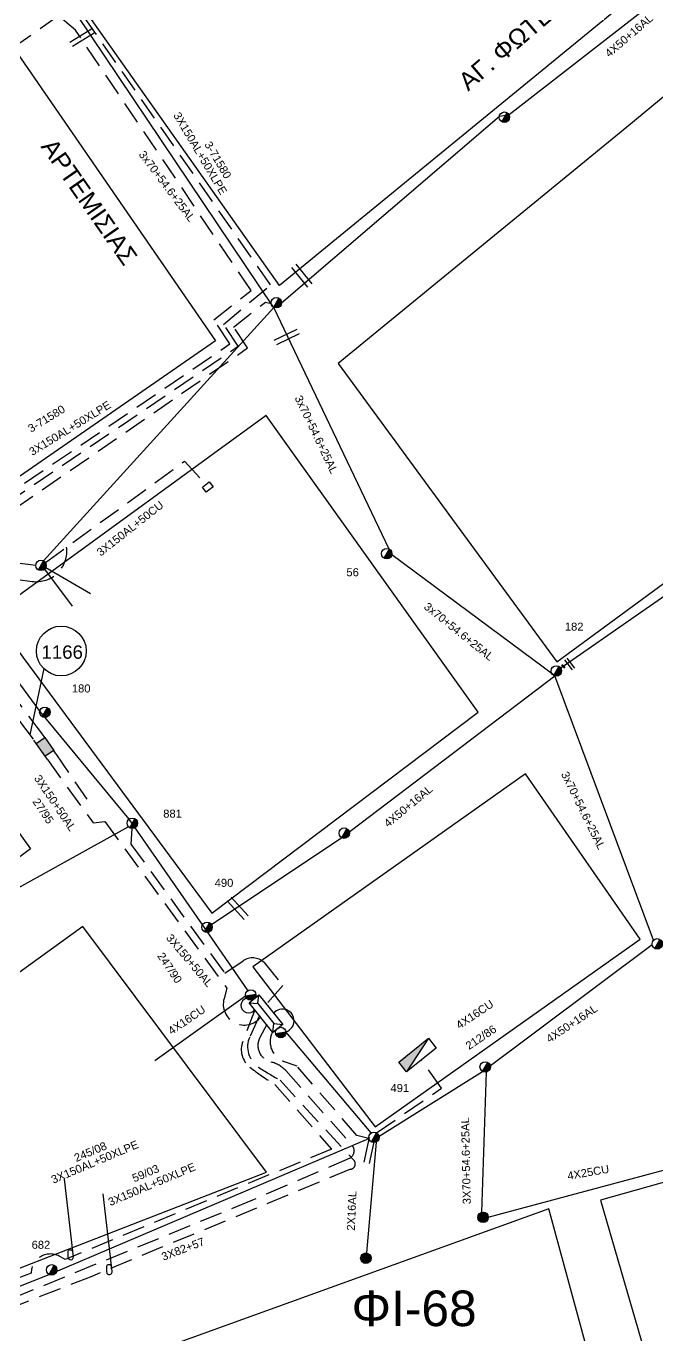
# Model space of a CAD drawing. Header units: millimetres. Extents: x 1080 to 2112, y 851 to 1323.
# Drawn here: x 1802 to 1873, y 960.7 to 1107.9 of the extents above; entities that cross this region are included whole.
import ezdxf
from ezdxf.enums import TextEntityAlignment as Align

# ---------------------------------------------------------------- set-up
doc = ezdxf.new("R2010")
doc.units = ezdxf.units.MM
doc.linetypes.add('DASHED', pattern=[19.05, 12.7, -6.35])
for name, color, linetype in [('Link Box 4 Διευθύνσεων', 7, 'Continuous'), ('Άγνωστα', 7, 'DASHED'), ('Γυμνά εναέρια ΧΤ (1Φ)   2x16AL', 7, 'Continuous'), ('Γυμνά εναέρια ΧΤ (3Φ)   4x16CU', 7, 'Continuous'), ('Γυμνά εναέρια ΧΤ (3Φ)   4x50AL', 7, 'Continuous'), ('Γυμνά εναέρια ΧΤ και ΦΟΠ (3Φ)   4x50+16AL', 7, 'Continuous'), ('Επιγραφές - Σχήματα', 7, 'Continuous'), ('Επιτοίχιο Κουτί', 7, 'Continuous'), ('Καλώδια ΧΤ   3x150+50AL', 7, 'DASHED'), ('Καλώδια ΧΤ   3x150+50ALXLPE', 7, 'DASHED'), ('Καλώδια ΧΤ   3x150AL+50CU', 7, 'DASHED'), ('Καλώδια ΧΤ   3x150AL+50XLPE', 7, 'DASHED'), ('Καλώδια ΧΤ   4x25CU', 7, 'DASHED'), ('Καλώδια ΧΤ  3x82+57', 7, 'Continuous'), ('Μηχανική τομή', 7, 'Continuous'), ('Στύλος Ξύλινος', 7, 'Continuous'), ('Στύλος Ξύλινος @ 1', 7, 'Continuous'), ('Στύλος ΦΜ', 7, 'Continuous'), ('Στύλος ΦΜ @ 1', 7, 'Continuous'), ('Συνεστραμμένα ΧΤ   3x70+54.6+25AL', 7, 'SYN_LINE'), ('Τομή', 7, 'Continuous'), ('Υποσταθμοί', 7, 'Continuous'), ('Υποσταθμός εναέριος 2 στύλων', 7, 'Continuous'), ('Υποσταθμός πόλεως', 7, 'Continuous'), ('Υπόβαθρο ΔΕΗ', 7, 'Continuous')]:
    doc.layers.add(name, color=color, linetype=linetype)
doc.styles.add('ar', font='arial.ttf')
doc.styles.get("Standard").update_dxf_attribs({"font": 'arial.ttf'})
doc.linetypes.add('SYN_LINE', pattern='A,0.5,-0.0001,["/\\/\\/\\/",Standard,S=0.1,R=0,X=0,Y=-0.05],-0.25', length=0.7501)

# ---------------------------------------------------------------- blocks, each defined once
blk = doc.blocks.new('ΥΠΑΡΧΩΝ ΤΣΙΜΕΝΤΕΝΙΟΣ ΣΤΥΛΟΣ')
at = {"layer": 'Στύλος ΦΜ'}
blk.add_hatch(color=7, dxfattribs=at).paths.add_polyline_path([(-1.29, -2.28, 0.574793), (2.62, 0, 0.268822), (1.3, 2.27)])
at = {"layer": 'Στύλος ΦΜ', "color": 7}
blk.add_line((-1.29, -2.28), (1.3, 2.27), dxfattribs=at)
blk.add_circle((0, 0), 2.62, dxfattribs=at)
at = {"layer": 'Στύλος ΦΜ', "flags": 4}
for tag, p in [('ΤΥΠΟΣ', (-4.91, 3.03)), ('ΑΡΙΘΜΟΣ', (-4.68, 8.05))]:
    blk.add_attdef(tag, p, '', height=4, dxfattribs=at)
blk = doc.blocks.new('ΥΠΑΡΧΩΝ ΞΥΛΙΝΟΣ ΣΤΥΛΟΣ')
at = {"layer": 'Στύλος Ξύλινος'}
h = blk.add_hatch(color=7, dxfattribs=at)
h.paths.add_polyline_path([(-2.62, 0, 0.270008), (-1.29, -2.28), (1.3, 2.27, 0.576266)])
h.paths.add_polyline_path([(-1.29, -2.28, 0.574793), (2.62, 0, 0.268822), (1.3, 2.27)])
at = {"layer": 'Στύλος Ξύλινος', "color": 7}
blk.add_line((-1.29, -2.28), (1.3, 2.27), dxfattribs=at)
blk.add_circle((0, 0), 2.62, dxfattribs=at)
at = {"layer": 'Στύλος Ξύλινος', "flags": 4}
for tag, p in [('ΑΡΙΘΜΟΣ', (-4.91, 8.6)), ('ΤΥΠΟΣ', (-4.85, 3.39))]:
    blk.add_attdef(tag, p, '', height=4, dxfattribs=at)
blk = doc.blocks.new('LINK BOX 4 ΑΝΑΧΩΡΗΣΕΩΝ')
at = {"layer": 'Link Box 4 Διευθύνσεων', "ltscale": 40}
blk.add_hatch(color=256, dxfattribs=at).paths.add_polyline_path([(-3.54, 0), (-3.54, -4.67), (3.54, -4.67), (3.54, 0)])
for p, q in [((-3.54, 0), (-5.33, 0)), ((5.33, 0), (3.54, 0)), ((-3.54, -4.67), (-5.33, -4.67)), ((5.33, -4.67), (3.54, -4.67))]:
    blk.add_line(p, q, dxfattribs=at)
blk.add_lwpolyline([(-3.54, -4.67), (-3.54, 0), (3.54, 0), (3.54, -4.67)], close=True, dxfattribs=at)
blk = doc.blocks.new('ΥΠΟΣΤΑΘΜΟΣ ΕΝΑΕΡΙΟΣ ΕΠΙ 2 ΣΤΥΛΩΝ')
at = {"layer": 'Υποσταθμός εναέριος 2 στύλων', "linetype": 'Continuous'}
for points in [[(-11.97, -2.11, 0.574793), (-8.45, -0.07, 0.268822), (-9.64, 1.98)], [(9.68, -2.15, 0.574793), (13.19, -0.1, 0.268822), (12.01, 1.95)]]:
    blk.add_hatch(color=256, dxfattribs=at).paths.add_polyline_path(points)
for p, q in [((-11.97, -2.11), (-9.64, 1.98)), ((9.68, -2.15), (12.01, 1.95))]:
    blk.add_line(p, q, dxfattribs=at)
for centre in [(-10.81, -0.07), (10.84, -0.1)]:
    blk.add_circle(centre, 2.36, dxfattribs=at)
at = {"layer": 'Υποσταθμός πόλεως', "linetype": 'Continuous', "ltscale": 40}
blk.add_lwpolyline([(-8.57, 2.82), (8.57, 2.82), (8.57, -2.82), (-8.57, -2.82)], close=True, dxfattribs=at)
for points in [[(-5.75, 0), (-8.57, 2.82)], [(-8.57, -2.82), (-5.75, 0)], [(-5.75, 0), (5.75, 0)], [(5.75, 0), (8.57, 2.82)], [(8.57, -2.82), (5.75, 0)]]:
    blk.add_lwpolyline(points, dxfattribs=at)
at = {"layer": 'Υποσταθμός εναέριος 2 στύλων', "ltscale": 40, "flags": 1}
for tag, p in [('ΜΕΤΑΣΧΗΜΑΤΙΣΜΟΣ', (14.09, 2.51)), ('ΙΣΧΥΣ', (14.07, -0.28)), ('ΑΡΙΘΜΟΣ', (14.19, -3))]:
    blk.add_attdef(tag, p, '', height=1.8, dxfattribs=at)
blk = doc.blocks.new('ΤΟΜΗ')
at = {"layer": 'Τομή', "ltscale": 40}
for p, q in [((-5.68, 0), (5.68, 0)), ((5.68, -2.33), (-5.68, -2.33))]:
    blk.add_line(p, q, dxfattribs=at)
blk = doc.blocks.new('ΕΠΙΤΟΙΧΙΟ ΚΟΥΤΙ')
at = {"layer": 'Επιτοίχιο Κουτί', "ltscale": 40}
blk.add_lwpolyline([(-2.06, 1.35), (1.86, 1.35), (1.86, -1.39), (-2.06, -1.39)], close=True, dxfattribs=at)
blk = doc.blocks.new('υποσταθμος σε κλειστο χωρο')
at = {"layer": 'Υποσταθμοί', "ltscale": 40}
blk.add_hatch(color=256, dxfattribs=at).paths.add_polyline_path([(-9.52, -3.13), (9.52, -3.13), (9.52, 3.13)])
blk.add_lwpolyline([(-9.52, -3.13), (-9.52, 3.13), (9.52, 3.13), (9.52, -3.13)], close=True, dxfattribs=at)
blk.add_lwpolyline([(-9.52, -3.13), (9.52, 3.13)], dxfattribs=at)
blk = doc.blocks.new('ΥΠΑΡΧΩΝ ΥΠΟΣΤΑΘΜΟΣ ΣΕ ΚΛΕΙΣΤΟ ΧΩΡΟ')
at = {"layer": 'Υποσταθμοί'}
blk.add_blockref('υποσταθμος σε κλειστο χωρο', (0, 0), dxfattribs=at)
at = {"layer": 'Υποσταθμοί', "linetype": 'SYN_LINE', "ltscale": 40, "flags": 1}
for tag, p in [('ΜΕΤΑΣΧΗΜΑΤΙΣΜΟΣ', (10.66, 2.24)), ('ΙΣΧΥΣ', (10.64, -0.87)), ('ΑΡΙΘΜΟΣ', (10.77, -3.89))]:
    blk.add_attdef(tag, p, '', height=2, dxfattribs=at)
blk = doc.blocks.new('AGGISTR')
at = {"layer": 'Επιγραφές - Σχήματα', "ltscale": 40}
for points in [[(544.49, 2528.16), (544.49, 2528.16), (544.77, 2528.58), (544.82, 2528.63), (544.88, 2528.66), (544.94, 2528.69), (545, 2528.71), (545.05, 2528.7), (545.12, 2528.68), (545.17, 2528.62), (545.21, 2528.5), (545.19, 2528.4), (545.13, 2528.3), (544.82, 2527.94), (544.82, 2527.94)], [(540.9, 2522.77), (544.49, 2528.16)], [(544.82, 2527.94), (544.82, 2527.94), (544.78, 2527.91), (544.73, 2527.89), (544.68, 2527.88), (544.63, 2527.88), (544.58, 2527.9), (544.54, 2527.95), (544.5, 2528), (544.49, 2528.08), (544.49, 2528.16)]]:
    blk.add_lwpolyline(points, dxfattribs=at)
blk = doc.blocks.new('ΜΗΧΑΝΙΚΗ ΤΟΜΗ')
at = {"layer": 'Μηχανική τομή', "ltscale": 40}
for p, q in [((-1.9, 0.8), (1.9, 0.8)), ((1.9, 0), (-1.9, 0))]:
    blk.add_line(p, q, dxfattribs=at)

msp = doc.modelspace()

# ---------------------------------------------------------------- linework, layer by layer
at = {"layer": 'Άγνωστα', "color": 1, "linetype": 'Continuous', "ltscale": 0.2}
msp.add_lwpolyline([(1790.71, 1048.33), (1795.85, 1041.25), (1803.55, 1030.77), (1813.59, 1018.66), (1821.85, 1006.76), (1826.97, 999.38)], dxfattribs=at)
at = {"layer": 'Άγνωστα', "color": 154, "linetype": 'DASHED', "ltscale": 0.2}
msp.add_lwpolyline([(1803.86, 1028.22), (1794.28, 1040.91), (1801.08, 1045.63), (1802.71, 1045.41, 0.494573), (1806.58, 1049.27, -1.075796)], format="xyb", dxfattribs=at)
at = {"layer": 'Άγνωστα', "color": 1, "linetype": 'SYN_LINE', "ltscale": 20}
for points in [[(1804.09, 1046.77), (1807.2, 1042.62)], [(1804.25, 1046.99), (1809.25, 1044.05)]]:
    msp.add_lwpolyline(points, dxfattribs=at)
at = {"layer": 'Άγνωστα', "color": 154, "linetype": 'DASHED', "ltscale": 0.2}
msp.add_lwpolyline([(1805.37, 1026.03), (1808.87, 1020.9)], dxfattribs=at)
at = {"layer": 'Άγνωστα', "color": 151, "linetype": 'DASHED', "ltscale": 0.2}
msp.add_lwpolyline([(1840.58, 982.77), (1839.23, 983.09), (1832.52, 990.89), (1831.09, 991.39, -0.456865), (1829.75, 994.74, -0.777368)], format="xyb", dxfattribs=at)
at = {"layer": 'Άγνωστα', "color": 2, "linetype": 'Continuous', "ltscale": 0.2}
msp.add_lwpolyline([(1840.86, 983.39), (1831.26, 994.76)], dxfattribs=at)
at = {"layer": 'Άγνωστα', "color": 151, "linetype": 'DASHED', "ltscale": 0.2}
msp.add_lwpolyline([(1841.45, 983.39), (1848.76, 988.41), (1846.5, 991.58)], dxfattribs=at)
at = {"layer": 'Άγνωστα', "color": 1, "linetype": 'Continuous', "ltscale": 0.2}
msp.add_arc((1827.05, 997.73), 0.85, 105.2455, 325.1791, dxfattribs=at)
at = {"layer": 'Άγνωστα', "color": 2, "linetype": 'Continuous', "ltscale": 0.2}
msp.add_arc((1830.87, 996), 1.3, 287.7181, 139.8373, dxfattribs=at)
at = {"layer": 'Γυμνά εναέρια ΧΤ (1Φ)   2x16AL', "color": 2, "linetype": 'Continuous', "ltscale": 0.2}
msp.add_lwpolyline([(1841.42, 982.35), (1840.32, 969.88)], dxfattribs=at)
at = {"layer": 'Γυμνά εναέρια ΧΤ (3Φ)   4x16CU', "color": 1, "linetype": 'SYN_LINE', "ltscale": 20}
msp.add_lwpolyline([(1816.51, 991.51), (1826.72, 998.79)], dxfattribs=at)
at = {"layer": 'Γυμνά εναέρια ΧΤ (3Φ)   4x50AL', "color": 1, "linetype": 'Continuous', "ltscale": 0.2}
msp.add_lwpolyline([(1791.15, 1048.75), (1803.11, 1047.22)], dxfattribs=at)
at = {"layer": 'Γυμνά εναέρια ΧΤ και ΦΟΠ (3Φ)   4x50+16AL', "color": 30, "linetype": 'Continuous', "ltscale": 0.2}
msp.add_lwpolyline([(1830.77, 1076.73), (1855.27, 1097.74), (1856.36, 1097.92), (1877.08, 1114.05), (1896.74, 1130.11), (1923.55, 1150.57)], dxfattribs=at)
at = {"layer": 'Γυμνά εναέρια ΧΤ και ΦΟΠ (3Φ)   4x50+16AL', "color": 6, "linetype": 'Continuous', "ltscale": 0.2}
msp.add_lwpolyline([(1862.17, 1035.68), (1888.4, 1053.9), (1904.8, 1066.09), (1917.53, 1075.46), (1947.82, 1099.09)], dxfattribs=at)
at = {"layer": 'Γυμνά εναέρια ΧΤ και ΦΟΠ (3Φ)   4x50+16AL', "color": 154, "linetype": 'Continuous', "ltscale": 0.2}
msp.add_lwpolyline([(1803.99, 1047.72), (1829.89, 1076.23)], dxfattribs=at)
at = {"layer": 'Γυμνά εναέρια ΧΤ και ΦΟΠ (3Φ)   4x50+16AL', "color": 62, "linetype": 'Continuous', "ltscale": 0.2}
msp.add_lwpolyline([(1822.87, 1006.83), (1837.53, 1016.59), (1861.51, 1034.78)], dxfattribs=at)
at = {"layer": 'Γυμνά εναέρια ΧΤ και ΦΟΠ (3Φ)   4x50+16AL', "color": 27, "linetype": 'Continuous', "ltscale": 0.2}
msp.add_lwpolyline([(1735.22, 964.78), (1763.3, 984.24), (1776.28, 993.51), (1792.65, 1006.26), (1813.52, 1017.82)], dxfattribs=at)
at = {"layer": 'Γυμνά εναέρια ΧΤ και ΦΟΠ (3Φ)   4x50+16AL', "color": 151, "linetype": 'Continuous', "ltscale": 0.2}
msp.add_lwpolyline([(1841.74, 983), (1853.39, 990.29), (1872.45, 1004.58)], dxfattribs=at)
at = {"layer": 'Επιγραφές - Σχήματα', "ltscale": 0.2}
msp.add_lwpolyline([(1804, 1035.61), (1802.43, 1028.17)], dxfattribs=at)
msp.add_circle((1805.98, 1037.58), 2.8, dxfattribs=at)
at = {"layer": 'Καλώδια ΧΤ   3x150+50AL', "color": 62, "linetype": 'DASHED', "ltscale": 0.2}
msp.add_lwpolyline([(1804.41, 1025.37), (1809.55, 1018.26), (1810.88, 1018.4), (1824.61, 999.65), (1824.29, 998.49, 0.820073), (1828.41, 996.41, 1.838002)], format="xyb", dxfattribs=at)
at = {"layer": 'Καλώδια ΧΤ   3x150+50AL', "color": 27, "linetype": 'DASHED', "ltscale": 0.2}
msp.add_lwpolyline([(1813.92, 1017.62), (1813.8, 1015.87), (1824.39, 1001.34), (1826.43, 1002.74, -0.350816), (1828.79, 1002.56), (1830.89, 999.96), (1829.04, 997.88)], format="xyb", dxfattribs=at)
at = {"layer": 'Καλώδια ΧΤ   3x150+50AL', "color": 30, "linetype": 'DASHED', "ltscale": 0.2}
msp.add_lwpolyline([(1828.27, 996.59), (1827.18, 994.16, 0.367403), (1828.15, 990.79, 0.01881), (1830.59, 989.31), (1838.9, 980.31, -0.620714), (1838.51, 979.29), (1809.4, 967.25), (1774.96, 953.74), (1774.28, 953.06, -0.247929), (1770.21, 951.81, -0.209578), (1768.16, 953.21), (1743.6, 943.81), (1742.85, 944.95, 0.366792), (1738.47, 946.26), (1726.95, 941.56), (1727.8, 939.72)], format="xyb", dxfattribs=at)
at = {"layer": 'Καλώδια ΧΤ   3x150+50ALXLPE', "color": 85, "linetype": 'DASHED', "ltscale": 0.2}
msp.add_lwpolyline([(1827.74, 997.24), (1826.39, 993.68, 0.327098), (1827.19, 990.79, 0.029918), (1830.01, 988.83), (1836.38, 981.57), (1806.41, 969.13), (1805.88, 969.45, 0.581324), (1802.59, 967.62), (1779.15, 958.47)], format="xyb", dxfattribs=at)
at = {"layer": 'Καλώδια ΧΤ   3x150AL+50CU', "color": 154, "linetype": 'DASHED', "ltscale": 0.2}
msp.add_lwpolyline([(1804.2, 1047.53), (1819.84, 1058.92), (1822.25, 1056.29)], dxfattribs=at)
at = {"layer": 'Καλώδια ΧΤ   3x150AL+50XLPE', "color": 62, "linetype": 'DASHED', "ltscale": 0.2}
msp.add_lwpolyline([(1784.79, 1063.48), (1780.53, 1060.57), (1788.86, 1049.86), (1788.91, 1048.99, 0.403728), (1790.58, 1047.45, 0.509021), (1792.39, 1050.06), (1824.94, 1072.11), (1823.15, 1074.84), (1827.34, 1078.12), (1807.59, 1107.39), (1805.68, 1109.01), (1801.31, 1105.93), (1790.85, 1121.31), (1781.72, 1129.95), (1780.36, 1132.15), (1778.13, 1130.44)], format="xyb", dxfattribs=at)
at = {"layer": 'Καλώδια ΧΤ   3x150AL+50XLPE', "color": 1, "linetype": 'DASHED', "ltscale": 0.2}
msp.add_lwpolyline([(1784.19, 1064.21), (1779.45, 1060.68), (1788.24, 1048.85), (1788.52, 1047.9, 0.318467), (1790.23, 1046.56, 0.199508), (1792.8, 1047.48, 0.291574), (1793.46, 1049.92), (1825.9, 1071.85), (1824.25, 1074.31), (1829.52, 1078.76), (1808.09, 1109.57)], format="xyb", dxfattribs=at)
at = {"layer": 'Καλώδια ΧΤ   3x150AL+50XLPE', "color": 30, "linetype": 'DASHED', "ltscale": 0.2}
msp.add_lwpolyline([(1783.88, 1064.59), (1778.35, 1060.46), (1787.33, 1048.96), (1787.67, 1048.14, 0.321404), (1791.16, 1046.02, 0.366557), (1794.43, 1049.23), (1826.95, 1071.66), (1825.36, 1074.02), (1828.95, 1076.82), (1829.59, 1076.67)], format="xyb", dxfattribs=at)
at = {"layer": 'Καλώδια ΧΤ   3x150AL+50XLPE', "color": 154, "linetype": 'DASHED', "ltscale": 0.2}
msp.add_lwpolyline([(1783.58, 1064.97), (1777.47, 1060.22), (1786.43, 1048.86), (1786.67, 1047.98, 0.195951), (1788.7, 1045.33, 0.033526), (1789.69, 1044.83), (1802.9, 1027.56)], format="xyb", dxfattribs=at)
at = {"layer": 'Καλώδια ΧΤ   3x150AL+50XLPE', "color": 3, "ltscale": 0.2}
msp.add_lwpolyline([(1829.09, 995.57), (1828.32, 994.12, 0.490856), (1829.58, 991.35, -0.146214), (1831.25, 990.39), (1838.7, 981.98, -0.513976), (1838.37, 980.52), (1827.5, 975.81), (1791.1, 960.93), (1774.52, 954.47), (1773.88, 954.01, -0.219659), (1769.68, 953.22, -0.20804), (1768.89, 953.83, 0.496192), (1767.2, 954.08), (1752.16, 948.04), (1759.2, 938.75), (1758.19, 937.59), (1758.47, 936.43)], format="xyb", dxfattribs=at)
at = {"layer": 'Καλώδια ΧΤ   4x25CU', "color": 151, "linetype": 'SYN_LINE', "ltscale": 20}
msp.add_lwpolyline([(1854.02, 973.92), (1882.57, 981.54)], dxfattribs=at)
at = {"layer": 'Καλώδια ΧΤ  3x82+57', "color": 2, "linetype": 'Continuous', "ltscale": 0.2}
msp.add_lwpolyline([(1771.87, 954.52), (1804.61, 967.47), (1840.58, 982.77)], dxfattribs=at)
at = {"layer": 'Συνεστραμμένα ΧΤ   3x70+54.6+25AL', "color": 154, "linetype": 'SYN_LINE', "ltscale": 30}
msp.add_lwpolyline([(1829.84, 1076.26), (1807.72, 1109.18)], dxfattribs=at)
at = {"layer": 'Συνεστραμμένα ΧΤ   3x70+54.6+25AL', "color": 62, "linetype": 'SYN_LINE', "ltscale": 30}
msp.add_lwpolyline([(1872.63, 1005.07), (1861.51, 1034.78), (1843.17, 1048.38), (1842.89, 1049.04), (1829.89, 1076.23)], dxfattribs=at)
at = {"layer": 'Συνεστραμμένα ΧΤ   3x70+54.6+25AL', "color": 151, "linetype": 'SYN_LINE', "ltscale": 20}
msp.add_lwpolyline([(1853.3, 974.47), (1853.81, 990.23)], dxfattribs=at)
at = {"layer": 'Υπόβαθρο ΔΕΗ'}
for points in [[(1884.72, 1172.5), (1915.78, 1148.42), (1873.34, 1113.75), (1830.54, 1078.69), (1808.93, 1109.25), (1859.4, 1151.38)], [(1780.07, 1130.3), (1789.89, 1120.97), (1823.33, 1072.45), (1791.48, 1050.47), (1752.55, 1101.65), (1761.07, 1113.51)], [(1798.13, 1041.61), (1822.92, 1008.1), (1852.87, 1030.7), (1829.05, 1064.08)], [(1786.37, 1003.31), (1772.16, 1022.45), (1788.76, 1034.4), (1802.52, 1015.35)], [(1752.4, 949.21), (1829.08, 978.96), (1808.41, 1006.58), (1744.22, 960.19)], [(1869.97, 941.36), (1860.85, 974.84), (1816.1, 958.7), (1824.24, 928.37)]]:
    msp.add_lwpolyline(points, close=True, dxfattribs=at)
for points in [[(1947.47, 1099.92), (1922.65, 1140.37), (1869.61, 1096.51), (1837.14, 1069.92), (1861.72, 1036.36), (1915.96, 1076.16), (1947.47, 1099.92)], [(1858.22, 1023.78), (1827.54, 1002.07), (1841.31, 984.05), (1871.12, 1005.18), (1858.22, 1023.78)], [(1923.33, 956.53), (1913.55, 989.03), (1866.66, 975.83), (1876.15, 943.16), (1923.33, 956.53)]]:
    msp.add_lwpolyline(points, dxfattribs=at)

# ---------------------------------------------------------------- block references
at = {"layer": 'Link Box 4 Διευθύνσεων', "xscale": 0.2500000000000021, "yscale": 0.2500000000000021, "zscale": 0.2500000000000021, "rotation": 304.6179497354276}
msp.add_blockref('LINK BOX 4 ΑΝΑΧΩΡΗΣΕΩΝ', (1804.62, 1027.13), dxfattribs=at)
at = {"layer": 'Επιγραφές - Σχήματα', "xscale": 1.259702505782024, "yscale": 1.259702505782024, "zscale": 1.259702505782024, "rotation": 220.3592530200382}
for p in [(267.54, 3841.02), (271.89, 3839.35)]:
    msp.add_blockref('AGGISTR', p, dxfattribs=at)
at = {"layer": 'Επιτοίχιο Κουτί', "xscale": 0.2499999999999795, "yscale": 0.2499999999999795, "zscale": 0.2499999999999795, "rotation": 37.50738183824024}
msp.add_blockref('ΕΠΙΤΟΙΧΙΟ ΚΟΥΤΙ', (1822.47, 1056.04), dxfattribs=at)
at = {"layer": 'Μηχανική τομή', "xscale": 0.1250000000000964, "yscale": 0.1250000000000964, "zscale": 0.1250000000000964, "rotation": 312.6268794242704}
msp.add_blockref('ΜΗΧΑΝΙΚΗ ΤΟΜΗ', (1862.43, 1035.82), dxfattribs=at)
at = {"layer": 'Στύλος Ξύλινος @ 1', "ltscale": 40, "xscale": 0.2249999999999091, "yscale": 0.2249999999999091, "zscale": 0.2249999999999091}
for p in [(1853.44, 973.89), (1840.25, 969.29)]:
    msp.add_blockref('ΥΠΑΡΧΩΝ ΞΥΛΙΝΟΣ ΣΤΥΛΟΣ', p, dxfattribs=at)
at = {"layer": 'Στύλος ΦΜ @ 1', "ltscale": 40, "xscale": 0.225, "yscale": 0.225, "zscale": 0.225}
for p in [(1855.84, 1097.62), (1830.18, 1076.75), (1803.7, 1047.21), (1837.82, 1017.1), (1873.04, 1004.64), (1853.68, 990.8)]:
    msp.add_blockref('ΥΠΑΡΧΩΝ ΤΣΙΜΕΝΤΕΝΙΟΣ ΣΤΥΛΟΣ', p, dxfattribs=at)
at = {"layer": 'Στύλος ΦΜ @ 1', "ltscale": 40}
ref = msp.add_blockref('ΥΠΑΡΧΩΝ ΤΣΙΜΕΝΤΕΝΙΟΣ ΣΤΥΛΟΣ', (1842.6, 1048.53), dxfattribs=dict(at, xscale=0.225, yscale=0.225, zscale=0.225))
ref.add_attrib('ΤΥΠΟΣ', '56', (1838.06, 1045.99), dxfattribs={"layer": 'Στύλος ΦΜ', "height": 0.9, "flags": 4})
ref = msp.add_blockref('ΥΠΑΡΧΩΝ ΤΣΙΜΕΝΤΕΝΙΟΣ ΣΤΥΛΟΣ', (1861.68, 1035.34), dxfattribs=dict(at, xscale=0.225, yscale=0.225, zscale=0.225))
ref.add_attrib('ΤΥΠΟΣ', '182', (1862.64, 1039.87), dxfattribs={"layer": 'Στύλος ΦΜ', "height": 0.9, "flags": 4})
ref = msp.add_blockref('ΥΠΑΡΧΩΝ ΤΣΙΜΕΝΤΕΝΙΟΣ ΣΤΥΛΟΣ', (1804.13, 1030.69), dxfattribs=dict(at, xscale=0.225, yscale=0.225, zscale=0.225))
ref.add_attrib('ΤΥΠΟΣ', '180', (1807.17, 1032.92), dxfattribs={"layer": 'Στύλος ΦΜ', "height": 0.9, "flags": 4})
ref = msp.add_blockref('ΥΠΑΡΧΩΝ ΤΣΙΜΕΝΤΕΝΙΟΣ ΣΤΥΛΟΣ', (1813.97, 1018.21), dxfattribs=dict(at, xscale=0.225, yscale=0.225, zscale=0.225))
ref.add_attrib('ΤΥΠΟΣ', '881', (1817.45, 1018.84), dxfattribs={"layer": 'Στύλος ΦΜ', "height": 0.9, "flags": 4})
ref = msp.add_blockref('ΥΠΑΡΧΩΝ ΤΣΙΜΕΝΤΕΝΙΟΣ ΣΤΥΛΟΣ', (1822.38, 1006.51), dxfattribs=dict(at, xscale=0.225, yscale=0.225, zscale=0.225))
ref.add_attrib('ΤΥΠΟΣ', '490', (1823.24, 1011.06), dxfattribs={"layer": 'Στύλος ΦΜ', "height": 0.9, "flags": 4})
ref = msp.add_blockref('ΥΠΑΡΧΩΝ ΤΣΙΜΕΝΤΕΝΙΟΣ ΣΤΥΛΟΣ', (1841.16, 982.88), dxfattribs=dict(at, xscale=0.225, yscale=0.225, zscale=0.225))
ref.add_attrib('ΤΥΠΟΣ', '491', (1843.02, 987.98), dxfattribs={"layer": 'Στύλος ΦΜ', "height": 0.9, "flags": 4})
ref = msp.add_blockref('ΥΠΑΡΧΩΝ ΤΣΙΜΕΝΤΕΝΙΟΣ ΣΤΥΛΟΣ', (1804.9, 967.98), dxfattribs=dict(at, xscale=0.225, yscale=0.225, zscale=0.225))
ref.add_attrib('ΤΥΠΟΣ', '682', (1802.64, 970.35), dxfattribs={"layer": 'Στύλος ΦΜ', "height": 0.9, "flags": 4})
at = {"layer": 'Τομή'}
for p, xscale, yscale, zscale, rotation in [((1808.16, 1106.8), 0.2500000000000381, 0.2500000000000381, 0.2500000000000381, 31.77446109414225), ((1833.27, 1079.98), 0.2499999999999916, 0.2499999999999916, 0.2499999999999916, 308.686372692072), ((1831.23, 1073.16), 0.249999999999982, 0.249999999999982, 0.249999999999982, 25.21949008552103), ((1863.29, 1036.22), 0.1249999999999834, 0.1249999999999834, 0.1249999999999834, 308.1680509152084), ((1826.04, 1008.84), 0.2500000000000795, 0.2500000000000795, 0.2500000000000795, 312.300749386557), ((1840.36, 981.47), 0.2499999999999778, 0.2499999999999778, 0.2499999999999778, 77.72390571829897)]:
    msp.add_blockref('ΤΟΜΗ', p, dxfattribs=dict(at, xscale=xscale, yscale=yscale, zscale=zscale, rotation=rotation))
at = {"layer": 'Υποσταθμοί', "xscale": 0.224999999999926, "yscale": 0.224999999999926, "zscale": 0.224999999999926, "rotation": 218.7485865802304}
msp.add_blockref('ΥΠΑΡΧΩΝ ΥΠΟΣΤΑΘΜΟΣ ΣΕ ΚΛΕΙΣΤΟ ΧΩΡΟ', (1846.06, 992.13), dxfattribs=at)
at = {"layer": 'Υποσταθμός εναέριος 2 στύλων', "xscale": 0.2500000000000317, "yscale": 0.2500000000000317, "zscale": 0.2500000000000317, "rotation": 308.7762221538678}
msp.add_blockref('ΥΠΟΣΤΑΘΜΟΣ ΕΝΑΕΡΙΟΣ ΕΠΙ 2 ΣΤΥΛΩΝ', (1829, 996.8), dxfattribs=at)

# ---------------------------------------------------------------- texts
at = {"layer": 'Γυμνά εναέρια ΧΤ (1Φ)   2x16AL', "ltscale": 0.2}
msp.add_text('2X16AL', height=0.9, rotation=87.5081, dxfattribs=at).set_placement((1838.65, 974.62), align=Align.MIDDLE)
at = {"layer": 'Γυμνά εναέρια ΧΤ (3Φ)   4x16CU', "ltscale": 0.2}
msp.add_text('4X16CU', height=0.9, rotation=34.2357, dxfattribs=at).set_placement((1820.09, 996.08), align=Align.MIDDLE)
at = {"layer": 'Γυμνά εναέρια ΧΤ και ΦΟΠ (3Φ)   4x50+16AL', "ltscale": 0.2}
for s, rotation, p in [('4X50+16AL', 40.7192, (1869.85, 1106.79)), ('3x70+54.6+25AL', 306.9507, (1817.88, 1089.86)), ('3x70+54.6+25AL', 295.5738, (1834.68, 1061.93)), ('3x70+54.6+25AL', 321.2524, (1850.72, 1039.77)), ('3x70+54.6+25AL', 296.2945, (1864.71, 1019.65)), ('4X50+16AL', 39.4809, (1845.01, 1020.14)), ('4X16CU', 33.8385, (1852.5, 996.71)), ('4X50+16AL', 33.8385, (1863.42, 995.69)), ('212/86', 33.8385, (1853.19, 994.15))]:
    msp.add_text(s, height=0.9, rotation=rotation, dxfattribs=at).set_placement(p, align=Align.MIDDLE)
at = {"layer": 'Επιγραφές - Σχήματα', "ltscale": 0.2, "char_height": 2, "width": 25.9845, "attachment_point": 1, "style": 'ar'}
for s, insert, rotation in [('ΑΓ. ΦΩΤΕΙΝΗΣ', (1850.46, 1102.01), 40.5011), ('ΑΡΤΕΜΙΣΙΑΣ', (1805.25, 1095.45), 304.8771)]:
    msp.add_mtext(s, dxfattribs=dict(at, insert=insert, rotation=rotation))
at = {"layer": 'Επιγραφές - Σχήματα', "ltscale": 0.2, "attachment_point": 1, "style": 'ar'}
for s, insert, char_height, width in [('{\\H0.75x;1166}', (1803.75, 1038.21), 2, 12.0832), ('ΦΙ-68', (1838.63, 965.65), 4, 17.6425)]:
    msp.add_mtext(s, dxfattribs=dict(at, insert=insert, char_height=char_height, width=width))
at = {"layer": 'Καλώδια ΧΤ   3x150+50AL', "ltscale": 0.2}
for s, rotation, p in [('3X150+50AL', 304.0018, (1805.29, 1020.49)), ('27/95', 304.0018, (1803.96, 1019.6)), ('3X150+50AL', 310.2632, (1820.42, 1002.78)), ('247/90', 304.0018, (1818.2, 1001.96))]:
    msp.add_text(s, height=0.9, rotation=rotation, dxfattribs=at).set_placement(p, align=Align.MIDDLE)
at = {"layer": 'Καλώδια ΧΤ   3x150AL+50CU', "ltscale": 0.2}
msp.add_text('3X150AL+50CU', height=0.9, rotation=38.1776, dxfattribs=at).set_placement((1813.72, 1051.36), align=Align.MIDDLE)
at = {"layer": 'Καλώδια ΧΤ   3x150AL+50XLPE', "ltscale": 0.2}
for s, rotation, p in [('3X150AL+50XLPE', 300.6885, (1821.62, 1093.55)), ('3-71580', 300.6885, (1823.61, 1092.81)), ('3X150AL+50XLPE', 31.5831, (1806.95, 1062.64)), ('3-71580', 31.5831, (1804.31, 1063.71)), ('3X150AL+50XLPE', 22.8863, (1809.75, 980.12)), ('245/08', 22.8863, (1809.25, 981.28)), ('3X150AL+50XLPE', 22.8863, (1816.16, 977.6)), ('59/03', 22.8863, (1815.46, 978.86))]:
    msp.add_text(s, height=0.9, rotation=rotation, dxfattribs=at).set_placement(p, align=Align.MIDDLE)
at = {"layer": 'Καλώδια ΧΤ   4x25CU', "ltscale": 0.2}
msp.add_text('4X25CU', height=0.9, rotation=9.9545, dxfattribs=at).set_placement((1865.27, 978.95), align=Align.MIDDLE)
at = {"layer": 'Καλώδια ΧΤ  3x82+57', "ltscale": 0.2}
msp.add_text('3X82+57', height=0.9, rotation=21.0193, dxfattribs=at).set_placement((1819.67, 970.32), align=Align.MIDDLE)
at = {"layer": 'Συνεστραμμένα ΧΤ   3x70+54.6+25AL', "ltscale": 20}
msp.add_text('3X70+54.6+25AL', height=0.9, rotation=91.1468, dxfattribs=at).set_placement((1851.51, 980.25), align=Align.MIDDLE)

doc.saveas('drawing.dxf')
